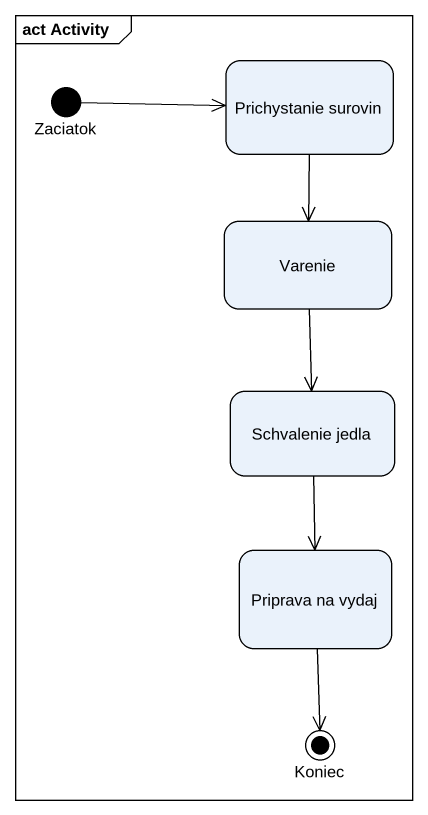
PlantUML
@startuml
mainframe act Activity
hide empty description
state Zaciatok <<start>>
state "Prichystanie surovin" as Prichystanie_surovin
state Varenie
state "Schvalenie jedla" as Schvalenie_jedla
state "Priprava na vydaj" as Priprava_na_vydaj
state Koniec <<end>>
Zaciatok -right-> Prichystanie_surovin
Prichystanie_surovin --> Varenie
Varenie --> Schvalenie_jedla
Schvalenie_jedla --> Priprava_na_vydaj
Priprava_na_vydaj --> Koniec
@enduml
